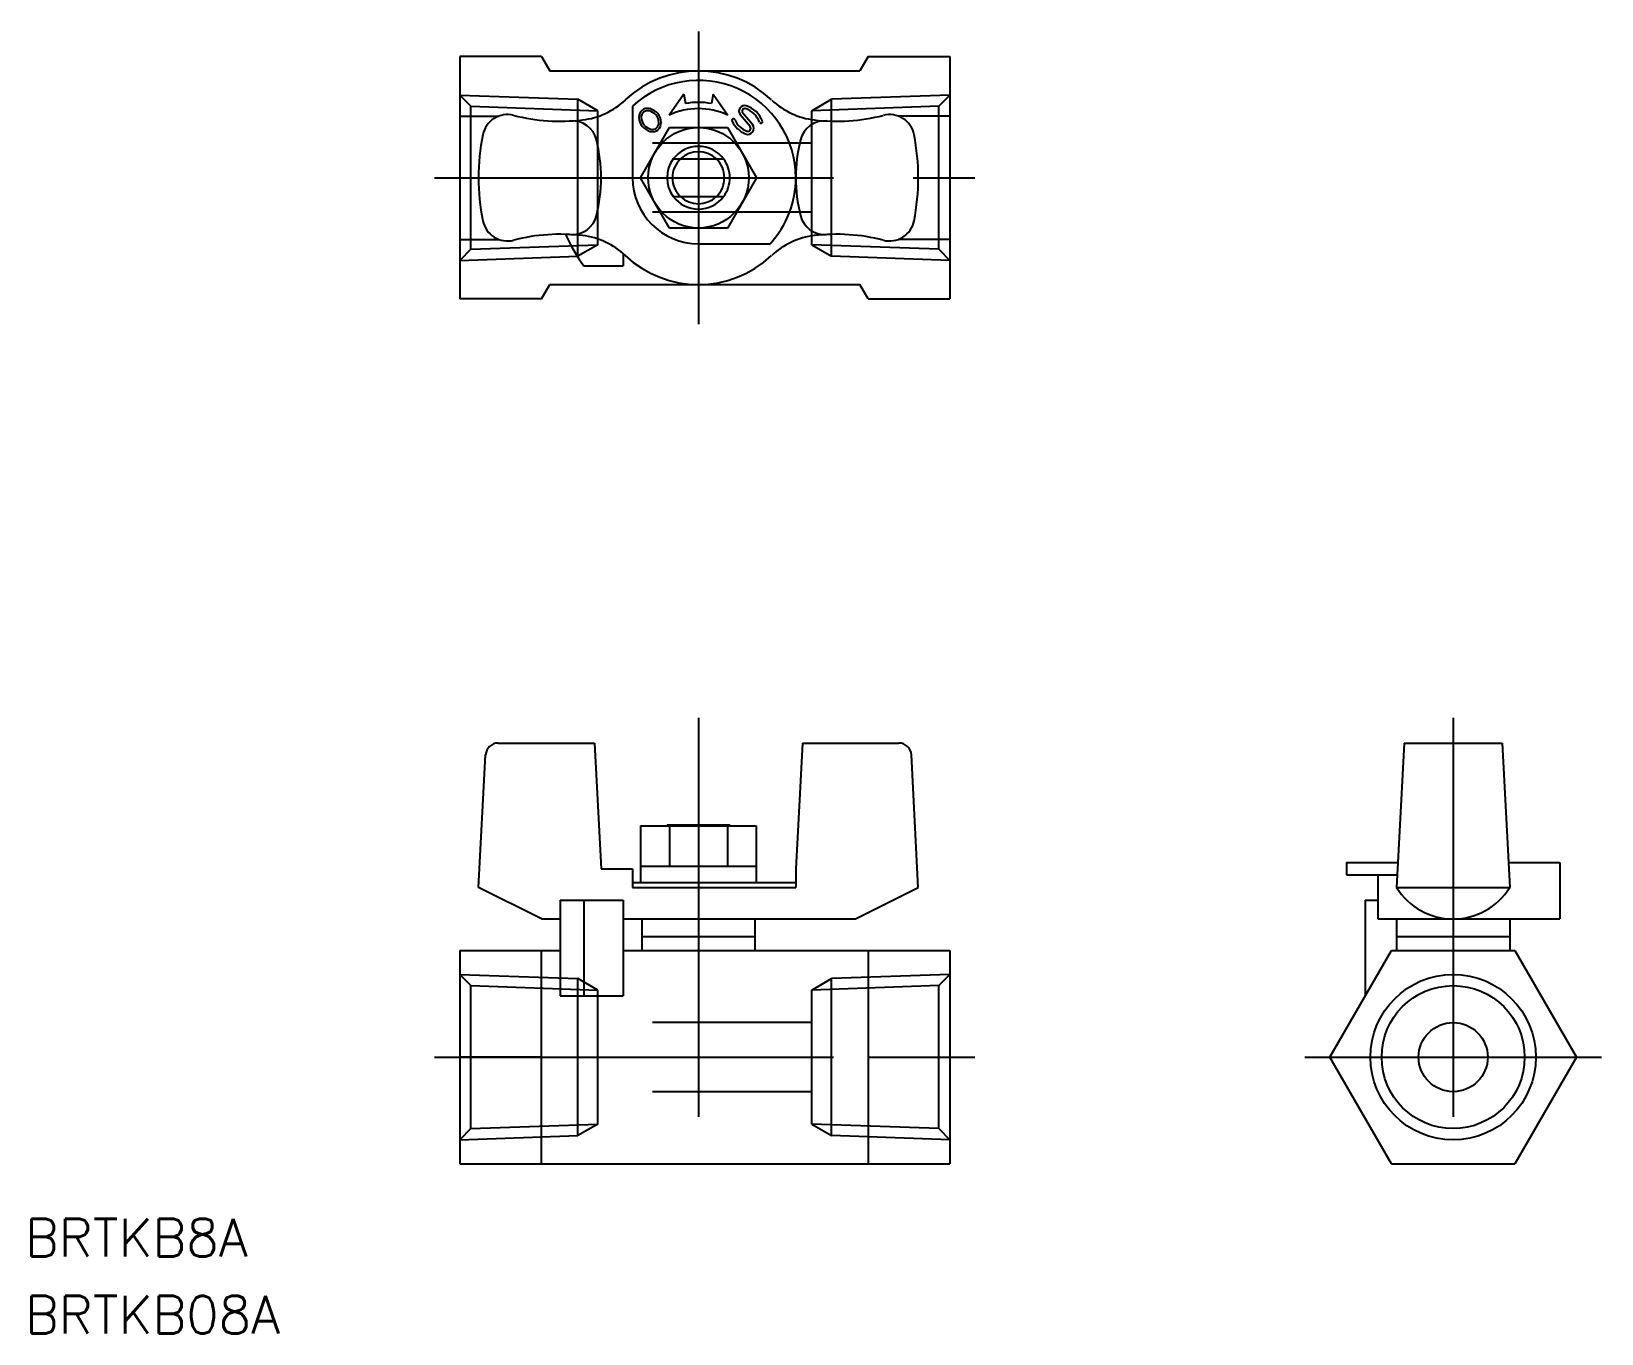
# Model space of a CAD drawing. Extents: x -113 to 12, y -22 to 82.
import ezdxf

# ---------------------------------------------------------------- set-up
doc = ezdxf.new("R2010")
doc.units = 0
doc.linetypes.add('CENTER', pattern=[50.8, 31.75, -6.35, 6.35, -6.35])
doc.linetypes.add('DASHED', pattern=[19.05, 12.7, -6.35])
doc.layers.get('0').update_dxf_attribs({"linetype": 'CONTINUOUS'})
doc.layers.add('CENTER', color=1, linetype='CENTER')
doc.styles.get("Standard").update_dxf_attribs({"font": 'txt.shx', "height": 3, "bigfont": 'bigfont.shx'})

msp = doc.modelspace()

# ---------------------------------------------------------------- linework, layer by layer
at = {"color": 7, "linetype": 'CONTINUOUS'}
for p, q in [((-79.07, 79.65), (-79.07, 60.35)), ((-72.57, 79.65), (-79.07, 79.65)), ((-72.57, 79.65), (-71.9, 78.5)), ((-46.57, 79.65), (-47.23, 78.5)), ((-46.57, 79.65), (-40.07, 79.65)), ((-40.07, 79.65), (-40.07, 60.35)), ((-71.9, 78.5), (-47.23, 78.5)), ((-61.24, 76.65), (-62.39, 74.98)), ((-61.24, 76.65), (-61.11, 75.91)), ((-58.89, 76.65), (-59.02, 75.91)), ((-58.89, 76.65), (-57.74, 74.98)), ((-65.32, 75.7), (-65.32, 70)), ((-55.96, 74.08), (-56.74, 75.02)), ((-55.77, 74.24), (-56.56, 75.17)), ((-79.07, 74.91), (-75.95, 74.91)), ((-64.68, 70), (-62.38, 74)), ((-62.38, 74), (-57.76, 74)), ((-57.76, 74), (-55.45, 70)), ((-40.07, 74.91), (-44.18, 74.91)), ((-62.07, 71.5), (-58.07, 71.5)), ((-62.38, 66), (-64.68, 70)), ((-55.45, 70), (-57.76, 66)), ((-62.07, 68.5), (-58.07, 68.5)), ((-79.07, 65.09), (-75.95, 65.09)), ((-57.76, 66), (-62.38, 66)), ((-40.07, 65.09), (-44.18, 65.09)), ((-66.07, 63.97), (-66.07, 63)), ((-60.07, 64.75), (-54.37, 64.75)), ((-69.19, 63), (-66.07, 63)), ((-72.57, 60.35), (-71.9, 61.5)), ((-71.9, 61.5), (-47.23, 61.5)), ((-46.57, 60.35), (-47.23, 61.5)), ((-72.57, 60.35), (-79.07, 60.35)), ((-46.57, 60.35), (-40.07, 60.35)), ((-76.01, 25), (-68.34, 25)), ((-68.34, 25), (-67.82, 15)), ((-51.79, 25), (-52.32, 15)), ((-51.79, 25), (-44.12, 25)), ((-3.9, 25), (-4.5, 13.5)), ((-3.9, 25), (3.9, 25)), ((3.9, 25), (4.5, 13.5)), ((-77.57, 13.5), (-77.01, 24.05)), ((-42.57, 13.5), (-43.12, 24.05)), ((-64.67, 18.4), (-64.67, 13.9)), ((-64.67, 18.4), (-55.47, 18.4)), ((-62.57, 18.5), (-57.57, 18.5)), ((-62.57, 18.5), (-62.57, 18.4)), ((-62.38, 18.4), (-62.38, 15.2)), ((-62.07, 18.5), (-62.07, 18.4)), ((-58.07, 18.5), (-58.07, 18.4)), ((-57.76, 18.4), (-57.76, 15.2)), ((-57.57, 18.5), (-57.57, 18.4)), ((-55.47, 18.4), (-55.47, 13.9)), ((-67.82, 15), (-65.32, 15)), ((-65.32, 15), (-65.32, 13.5)), ((-64.67, 15.2), (-55.47, 15.2)), ((-52.32, 15), (-52.32, 13.5)), ((-8.5, 15.5), (-4.4, 15.5)), ((-8.5, 15.5), (-8.5, 14.5)), ((4.4, 15.5), (8.5, 15.5)), ((8.5, 15.5), (8.5, 11)), ((-65.32, 13.9), (-52.32, 13.9)), ((-8.5, 14.5), (-4.45, 14.5)), ((-6, 14.5), (-6, 11)), ((-72.57, 11), (-77.57, 13.5)), ((-71.07, 12.5), (-66.07, 12.5)), ((-71.07, 12.5), (-71.07, 4.88)), ((-69.19, 12.5), (-69.19, 4.88)), ((-66.07, 12.5), (-66.07, 4.88)), ((-65.32, 13.5), (-52.32, 13.5)), ((-47.57, 11), (-42.57, 13.5)), ((-7, 12.5), (-7, 4.88)), ((-7, 12.5), (-6, 12.5)), ((-4.5, 13.5), (4.5, 13.5)), ((-72.57, 11), (-71.07, 11)), ((-66.07, 11), (-47.57, 11)), ((-64.57, 11), (-64.57, 8.5)), ((-55.57, 11), (-55.57, 8.5)), ((-6, 11), (8.5, 11)), ((-4.5, 11), (-4.5, 8.5)), ((4.5, 11), (4.5, 8.5)), ((-64.57, 9.6), (-55.57, 9.6)), ((-4.5, 9.6), (4.5, 9.6)), ((-79.07, 8.5), (-79.07, -8.5)), ((-79.07, 8.5), (-71.07, 8.5)), ((-72.57, -8.5), (-72.57, 8.5)), ((-66.07, 8.5), (-40.07, 8.5)), ((-46.57, 8.5), (-46.57, -8.5)), ((-40.07, 8.5), (-40.07, -8.5)), ((-9.81, 0), (-4.91, 8.5)), ((-4.91, 8.5), (4.91, 8.5)), ((4.91, 8.5), (9.81, 0)), ((-71.07, 4.88), (-66.07, 4.88)), ((-72.57, 0), (-79.07, 0)), ((-46.57, 0), (-40.07, 0)), ((-4.91, -8.5), (-9.81, 0)), ((9.81, 0), (4.91, -8.5)), ((-79.07, -8.5), (-40.07, -8.5)), ((-4.91, -8.5), (4.91, -8.5))]:
    msp.add_line(p, q, dxfattribs=at)
at = {"color": 3, "linetype": 'DASHED'}
for p, q in [((-79.07, 76.58), (-69.67, 76.25)), ((-79.07, 76.58), (-78.18, 75.69)), ((-69.67, 63.75), (-69.67, 76.25)), ((-68.09, 75.34), (-69.67, 76.25)), ((-51.04, 75.34), (-49.47, 76.25)), ((-40.07, 76.58), (-49.47, 76.25)), ((-49.47, 63.75), (-49.47, 76.25)), ((-40.07, 76.58), (-40.95, 75.69)), ((-78.18, 64.31), (-78.18, 75.69)), ((-78.18, 75.69), (-68.09, 75.34)), ((-68.09, 64.66), (-68.09, 75.34)), ((-40.95, 75.69), (-51.04, 75.34)), ((-51.04, 64.66), (-51.04, 75.34)), ((-40.95, 64.31), (-40.95, 75.69)), ((-51.04, 72.75), (-68.09, 72.75)), ((-51.04, 67.25), (-68.09, 67.25)), ((-78.18, 64.31), (-79.07, 63.42)), ((-79.07, 63.42), (-69.67, 63.75)), ((-78.18, 64.31), (-68.09, 64.66)), ((-68.09, 64.66), (-69.67, 63.75)), ((-40.95, 64.31), (-51.04, 64.66)), ((-51.04, 64.66), (-49.47, 63.75)), ((-40.07, 63.42), (-49.47, 63.75)), ((-40.95, 64.31), (-40.07, 63.42)), ((-79.07, 6.58), (-69.67, 6.25)), ((-79.07, 6.58), (-78.18, 5.69)), ((-69.67, -6.25), (-69.67, 6.25)), ((-68.09, 5.34), (-69.67, 6.25)), ((-51.04, 5.34), (-49.47, 6.25)), ((-40.07, 6.58), (-49.47, 6.25)), ((-49.47, -6.25), (-49.47, 6.25)), ((-40.07, 6.58), (-40.95, 5.69)), ((-78.18, 5.69), (-68.09, 5.34)), ((-78.18, -5.69), (-78.18, 5.69)), ((-68.09, -5.34), (-68.09, 5.34)), ((-40.95, 5.69), (-51.04, 5.34)), ((-51.04, -5.34), (-51.04, 5.34)), ((-40.95, -5.69), (-40.95, 5.69)), ((-51.04, 2.75), (-68.09, 2.75)), ((-51.04, -2.75), (-68.09, -2.75)), ((-78.18, -5.69), (-79.07, -6.58)), ((-78.18, -5.69), (-68.09, -5.34)), ((-68.09, -5.34), (-69.67, -6.25)), ((-40.95, -5.69), (-51.04, -5.34)), ((-51.04, -5.34), (-49.47, -6.25)), ((-40.95, -5.69), (-40.07, -6.58)), ((-79.07, -6.58), (-69.67, -6.25)), ((-40.07, -6.58), (-49.47, -6.25))]:
    msp.add_line(p, q, dxfattribs=at)
at = {"color": 3, "linetype": 'CONTINUOUS'}
for p, q in [((-62.13, 18.5), (-62.13, 18.4)), ((-58, 18.5), (-58, 18.4))]:
    msp.add_line(p, q, dxfattribs=at)
at = {"color": 7, "linetype": 'CONTINUOUS'}
for centre, radius in [((-60.07, 70), 4), ((0, 0), 5.69), ((0, 0), 2.75)]:
    msp.add_circle(centre, radius, dxfattribs=at)
at = {"color": 3, "linetype": 'CONTINUOUS'}
msp.add_circle((0, 0), 6.58, dxfattribs=at)
at = {"color": 7, "linetype": 'CONTINUOUS'}
for centre, radius, start, end in [((-60.07, 70), 8.5, 46.7621, 133.2379), ((-60.07, 70), 7.75, 0, 132.6423), ((-75.27, 73.03), 2, 75.6913, 168.7368), ((-70, 80.56), 6, 276.8093, 313.2378), ((-64.09, 74.82), 0.72, 131.3586, 182.8547), ((-64.09, 74.82), 0.536, 131.8281, 182.8556), ((-64.12, 74.8), 0.72, 77.1058, 128.6217), ((-64.12, 74.8), 0.536, 77.1057, 128.152), ((-64.22, 74.33), 1.02, 40.5577, 77.1052), ((-64.22, 74.33), 1.2, 40.4651, 77.1052), ((-64.24, 74.35), 1.02, 2.8546, 39.4112), ((-64.24, 74.35), 1.2, 2.8549, 39.4942), ((-60.07, 70), 5.5, 65.0002, 115.0003), ((-60.07, 70), 6, 80, 100.0001), ((-56.4, 75.3), 0.444, 72.7316, 219.9995), ((-56.4, 75.3), 0.204, 72.7318, 220.0003), ((-56.86, 73.82), 1.76, 19.8031, 72.7322), ((-56.86, 73.82), 2, 19.8032, 72.7323), ((-50.13, 80.56), 6, 226.7621, 263.1907), ((-44.86, 73.03), 2, 11.2632, 104.3087), ((-71.07, 89.5), 15, 255.6913, 276.8093), ((-70.12, 72.53), 2, 13.9207, 93.1752), ((-63.61, 74.85), 1.2, 182.855, 219.495), ((-63.61, 74.85), 1.02, 182.8554, 219.4149), ((-63.62, 74.86), 1.2, 220.4657, 257.1054), ((-63.62, 74.86), 1.02, 220.5617, 257.1054), ((-63.73, 74.39), 0.72, 257.1054, 308.6219), ((-63.73, 74.39), 0.536, 257.1057, 308.152), ((-63.76, 74.37), 0.536, 311.8292, 2.854), ((-63.76, 74.37), 0.72, 311.3577, 2.8559), ((-57.29, 74.58), 0.12, 24.2824, 204.378), ((-55.58, 75.35), 2, 204.2861, 248.4683), ((-55.58, 75.35), 1.76, 204.2861, 248.4683), ((-56.14, 73.93), 0.475, 248.4678, 40.0004), ((-56.14, 73.93), 0.235, 248.4686, 40.0015), ((-55.09, 74.45), 0.12, 199.8077, 19.8), ((-50.01, 72.53), 2, 86.8248, 166.0793), ((-49.07, 89.5), 15, 263.1907, 284.3087), ((-60.07, 70), 17.5, 168.7369, 191.268), ((-80.32, 70), 12.5, 346.0792, 13.9208), ((-60.07, 70), 2.5, 36.8699, 143.1301), ((-39.82, 70), 12.5, 166.0792, 193.9208), ((-60.07, 70), 17.5, 348.732, 11.2631), ((-60.07, 70), 2.5, 143.1301, 216.8699), ((-60.07, 70), 2.5, 0, 36.8699), ((-60.07, 70), 5.25, 180, 270), ((-60.07, 70), 2.5, 323.1301, 0), ((-60.07, 70), 7.75, 317.3577, 360), ((-60.07, 70), 2.5, 216.8699, 323.1301), ((-75.27, 66.97), 2, 191.2632, 284.3087), ((-70.12, 67.47), 2, 266.8248, 346.0793), ((-50.01, 67.47), 2, 193.9207, 273.1752), ((-44.86, 66.97), 2, 255.6913, 348.7368), ((-71.07, 50.5), 15, 83.1907, 104.3087), ((-60.07, 70), 11.5, 203.0675, 217.4953), ((-70, 59.44), 6, 46.7622, 83.1907), ((-50.13, 59.44), 6, 96.8093, 133.2379), ((-49.07, 50.5), 15, 75.6913, 96.8093), ((-60.07, 70), 8.5, 226.7621, 313.2379), ((-76.01, 24), 1, 90, 177), ((-44.12, 24), 1, 3, 90), ((0, 16.3), 5.3, 211.8909, 328.1091)]:
    msp.add_arc(centre, radius, start, end, dxfattribs=at)
at = {"color": 3, "linetype": 'CONTINUOUS'}
for start, end in [(133.4738, 226.5262), (46.5262, 133.4738), (0, 46.5262), (313.4738, 0), (226.5262, 313.4738)]:
    msp.add_arc((-60.07, 70), 2.07, start, end, dxfattribs=at)
at = {"layer": 'CENTER', "color": 1, "linetype": 'CENTER'}
for p, q in [((-60.07, 81.65), (-60.07, 58.35)), ((-81.07, 70), (-38.07, 70)), ((-60.07, 27), (-60.07, -10.5)), ((0, 27), (0, -10.5)), ((-81.07, 0), (-38.07, 0)), ((-11.81, 0), (11.81, 0))]:
    msp.add_line(p, q, dxfattribs=at)

# ---------------------------------------------------------------- texts
at = {"color": 7, "linetype": 'CONTINUOUS'}
for s, p in [('BRTKB8A', (-113.68, -15.87)), ('BRTKB08A', (-113.68, -22.01))]:
    msp.add_text(s, height=3, dxfattribs=at).set_placement(p)

doc.saveas('drawing.dxf')
